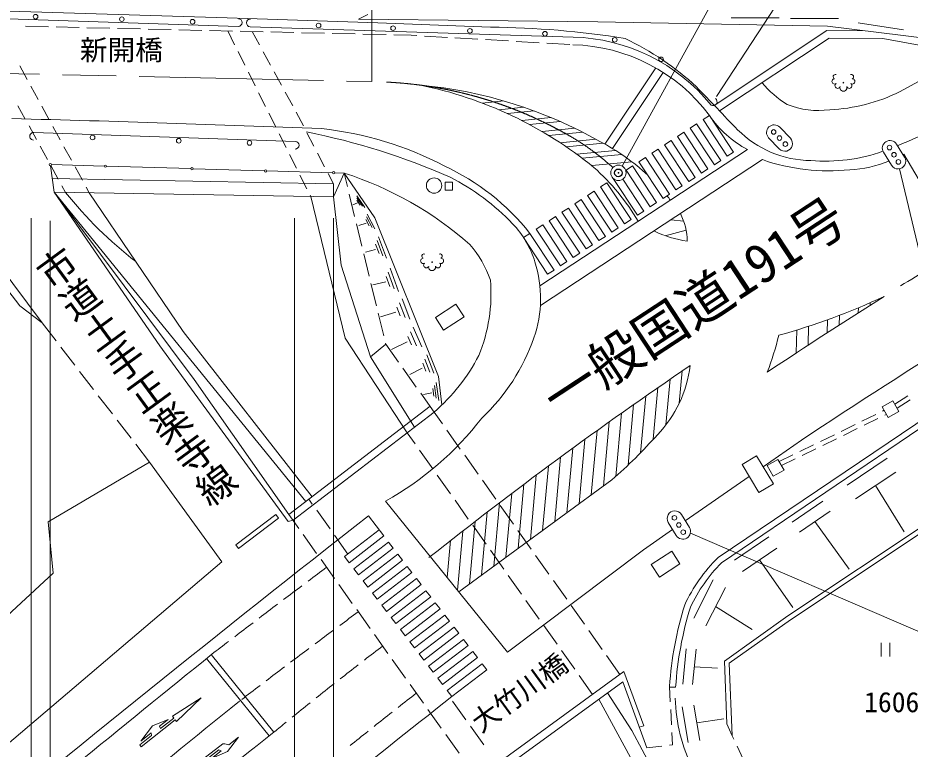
# Model space of a CAD drawing. Units: millimetres, scale not verified. Extents: x 40000 to 680000, y 20000 to 380000.
# Drawn here: x 292368 to 350504, y 244567 to 292237 of the extents above; entities that cross this region are included whole.
import ezdxf
from ezdxf.enums import TextEntityAlignment as Align

# ---------------------------------------------------------------- set-up
doc = ezdxf.new("R2010")
doc.units = ezdxf.units.MM
doc.header["$LTSCALE"] = 1000
doc.header["$PDMODE"] = 32
doc.header["$PDSIZE"] = 500
doc.linetypes.add('CHAIN', pattern=[18.5, 12, -1.5, 3.5, -1.5])
for name, color, linetype, lineweight in [('M-BGD', 7, 'Continuous', 13), ('M-BMK', 2, 'CHAIN', 13), ('M-WORK', 1, 'Continuous', 13)]:
    doc.layers.add(name, color=color, linetype=linetype, lineweight=lineweight)
doc.layers.add('M-OTRS', color=6, linetype='Continuous')
doc.styles.add('@ＭＳ ゴシック', font='')
doc.styles.add('ＭＳ ゴシック', font='')
doc.styles.get('@ＭＳ ゴシック').set_extended_font_data('@MS Gothic')
doc.styles.get('ＭＳ ゴシック').set_extended_font_data('MS Gothic')

msp = doc.modelspace()

# ---------------------------------------------------------------- linework, layer by layer
at = {"layer": 'M-BGD'}
msp.add_circle((331496, 282133), 500, dxfattribs=at)
at = {"layer": 'M-BMK'}
msp.add_line((263291, 289232), (315423, 288078), dxfattribs=at)
for centre, radius, start, end in [((315125, 261736), 26343, 61.17652, 89.35201), ((320287, 270649), 16048, 47.47777, 61.98079)]:
    msp.add_arc(centre, radius, start, end, dxfattribs=at)
at = {"layer": 'M-OTRS'}
msp.add_point((331496, 282133), dxfattribs=at)
at = {"layer": 'M-WORK'}
for p, q in [((331737, 282571), (361649, 337091)), ((315423, 288078), (315423, 326580)), ((337893, 287101), (362038, 324176)), ((290803, 292706), (306008, 292229)), ((315170, 292457), (314555, 292160)), ((306723, 291682), (289682, 292234)), ((306008, 292229), (315820, 291902)), ((330150, 291971), (314555, 292160)), ((315820, 291902), (323170, 291626)), ((345126, 291695), (330150, 291971)), ((341969, 292232), (338839, 292232)), ((345835, 292195), (342705, 292195)), ((350070, 291458), (347111, 291907)), ((292860, 291688), (294360, 291653)), ((294860, 291641), (296359, 291606)), ((296859, 291595), (298359, 291560)), ((298859, 291548), (300358, 291513)), ((300858, 291502), (302358, 291467)), ((302858, 291455), (304357, 291421)), ((304857, 291409), (306357, 291374)), ((306042, 291381), (306489, 290487)), ((306857, 291363), (308356, 291328)), ((307502, 291657), (328552, 290984)), ((307628, 291345), (308109, 290468)), ((308856, 291316), (310356, 291281)), ((310856, 291270), (312355, 291235)), ((345076, 291413), (337734, 286533)), ((347564, 291395), (345076, 291413)), ((354903, 290490), (345126, 291695)), ((312855, 291223), (314355, 291188)), ((314855, 291177), (316354, 291142)), ((316854, 291130), (317996, 291104)), ((317996, 291104), (318353, 291083)), ((318852, 291053), (320350, 290965)), ((320849, 290936), (322346, 290848)), ((322845, 290818), (324343, 290730)), ((324842, 290701), (326339, 290613)), ((345225, 290912), (338087, 286167)), ((348728, 290886), (345225, 290912)), ((354279, 289871), (348728, 290886)), ((326838, 290584), (328336, 290495)), ((306713, 290040), (307161, 289146)), ((308350, 290030), (308831, 289153)), ((354279, 289871), (349813, 287418)), ((292488, 289099), (292969, 288223)), ((330604, 284008), (333926, 288975)), ((307385, 288699), (307832, 287805)), ((309072, 288715), (309553, 287838)), ((331101, 283721), (334417, 288678)), ((293209, 287784), (293690, 286907)), ((308056, 287358), (308504, 286463)), ((309793, 287400), (310266, 286538)), ((322629, 286684), (324032, 286821)), ((292374, 286505), (292855, 285628)), ((293930, 286469), (294411, 285592)), ((310266, 286538), (310274, 286523)), ((310505, 286080), (310968, 285193)), ((323703, 286249), (325336, 286409)), ((324272, 285996), (326016, 286166)), ((308728, 286016), (309175, 285122)), ((325200, 285548), (327114, 285734)), ((325698, 285288), (327699, 285483)), ((337012, 285605), (337430, 285879)), ((337012, 285605), (338584, 283212)), ((337430, 285879), (339002, 283487)), ((293095, 285190), (293576, 284313)), ((294652, 285154), (295133, 284277)), ((326520, 284829), (328657, 285037)), ((336176, 285056), (336594, 285330)), ((336176, 285056), (337749, 282663)), ((336594, 285330), (338167, 282937)), ((342699, 284389), (342005, 285109)), ((310446, 284187), (293405, 284771)), ((309399, 284675), (309847, 283781)), ((311199, 284750), (311662, 283863)), ((326965, 284564), (329173, 284779)), ((327703, 284097), (330028, 284323)), ((335341, 284506), (335758, 284781)), ((335341, 284506), (336913, 282114)), ((335758, 284781), (337331, 282388)), ((341285, 284414), (341979, 283695)), ((293816, 283875), (294297, 282998)), ((295373, 283838), (295854, 282962)), ((328105, 283827), (330506, 284061)), ((334505, 283957), (334923, 284232)), ((334505, 283957), (336077, 281564)), ((334923, 284232), (336495, 281839)), ((350138, 283149), (349613, 284000)), ((293948, 272361), (285815, 283228)), ((310071, 283334), (310518, 282439)), ((311893, 283420), (312356, 282533)), ((339906, 283652), (326383, 274764)), ((328775, 283354), (331298, 283600)), ((329142, 283081), (331709, 283331)), ((332833, 282859), (333251, 283133)), ((333251, 283133), (334824, 280741)), ((333669, 283408), (334087, 283683)), ((333669, 283408), (335242, 281015)), ((334087, 283683), (335660, 281290)), ((339002, 283487), (338584, 283212)), ((348762, 283476), (349286, 282624)), ((356237, 272882), (350083, 283350)), ((294486, 282599), (294733, 280867)), ((294511, 282607), (294992, 281731)), ((297985, 282571), (294550, 282671)), ((303633, 282407), (298135, 282567)), ((340874, 282994), (326410, 273488)), ((329755, 282602), (332369, 282856)), ((331998, 282309), (332416, 282584)), ((332416, 282584), (333988, 280191)), ((332833, 282859), (334406, 280466)), ((338167, 282937), (337749, 282663)), ((296094, 282523), (296575, 281646)), ((308436, 282268), (303783, 282403)), ((312866, 282139), (308586, 282263)), ((310742, 281992), (311190, 281098)), ((312587, 282090), (312941, 281411)), ((312941, 280559), (313621, 282117)), ((313621, 282117), (313016, 282134)), ((313837, 281234), (313621, 282117)), ((313621, 282117), (315630, 279191)), ((331998, 282309), (333570, 279917)), ((337331, 282388), (336913, 282114)), ((357656, 249382), (349810, 282396)), ((294605, 281766), (312941, 281411)), ((312941, 281411), (312941, 280559)), ((330326, 281211), (330744, 281486)), ((330744, 281486), (332317, 279093)), ((331161, 281762), (332735, 279367)), ((331784, 281724), (333153, 279642)), ((336495, 281839), (336077, 281564)), ((294733, 280867), (312941, 280559)), ((294733, 280867), (301617, 270863)), ((311121, 260700), (294733, 280867)), ((303863, 268660), (294733, 280867)), ((295232, 281292), (295472, 280854)), ((296815, 281208), (297024, 280828)), ((297024, 280828), (303132, 271793)), ((329491, 280662), (329909, 280936)), ((329909, 280936), (331481, 278544)), ((330326, 281211), (331899, 278818)), ((335660, 281290), (335242, 281015)), ((311414, 280651), (311447, 280584)), ((313690, 271358), (311447, 280584)), ((312941, 280559), (313423, 276109)), ((314310, 279291), (313955, 280748)), ((314447, 280354), (314664, 280032)), ((314454, 280494), (314815, 279957)), ((314461, 280635), (314967, 279882)), ((328655, 280113), (329073, 280387)), ((329073, 280387), (330645, 277994)), ((329491, 280662), (331063, 278269)), ((334824, 280741), (334406, 280466)), ((314502, 280171), (314185, 280040)), ((327819, 279563), (328237, 279838)), ((328237, 279838), (329810, 277445)), ((328655, 280113), (330228, 277720)), ((333153, 279642), (332735, 279367)), ((333988, 280191), (333570, 279917)), ((293241, 279176), (293241, 218334)), ((310403, 279176), (310403, 218334)), ((312941, 279176), (312941, 213526)), ((315030, 279082), (315252, 278674)), ((315075, 279257), (315444, 278577)), ((315119, 279433), (315637, 278480)), ((315630, 279191), (319772, 268849)), ((326984, 279014), (327402, 279289)), ((327402, 279289), (328974, 276896)), ((327819, 279563), (329392, 277171)), ((332317, 279093), (331899, 278818)), ((334916, 279078), (335748, 278981)), ((294475, 279007), (294475, 213526)), ((314784, 277348), (314429, 278805)), ((315062, 278852), (314588, 278696)), ((326148, 278465), (326566, 278740)), ((326566, 278740), (328138, 276347)), ((326984, 279014), (328556, 276621)), ((331481, 278544), (331063, 278269)), ((315858, 277961), (316376, 276574)), ((325312, 277916), (325730, 278190)), ((325312, 277916), (326885, 275523)), ((325730, 278190), (327303, 275798)), ((326148, 278465), (327721, 276072)), ((330645, 277994), (330228, 277720)), ((334553, 278036), (335905, 278396)), ((315679, 277474), (315900, 276879)), ((315769, 277718), (316138, 276726)), ((329810, 277445), (329392, 277171)), ((315258, 275405), (314903, 276862)), ((315680, 277147), (315025, 276965)), ((328974, 276896), (328556, 276621)), ((328138, 276347), (327721, 276072)), ((313423, 276109), (315351, 270136)), ((316502, 275652), (316888, 274568)), ((316636, 275917), (317177, 274400)), ((327303, 275798), (326885, 275523)), ((316342, 275028), (315496, 274831)), ((316368, 275386), (316599, 274735)), ((315732, 273462), (315376, 274919)), ((317417, 273917), (317917, 272594)), ((317060, 273384), (317274, 272817)), ((317239, 273651), (317596, 272706)), ((319570, 272712), (320913, 273573)), ((320913, 273573), (321446, 272742)), ((347129, 273340), (347122, 273010)), ((347901, 273671), (347898, 273505)), ((316205, 271519), (315850, 272976)), ((317000, 273049), (316000, 272739)), ((319570, 272712), (320103, 271881)), ((320103, 271881), (321446, 272742)), ((345892, 272845), (345879, 272211)), ((293948, 272361), (294863, 271173)), ((343886, 272132), (343860, 270900)), ((345121, 272559), (345103, 271710)), ((303132, 271793), (311535, 261018)), ((317957, 271767), (318348, 270860)), ((318133, 272072), (318680, 270802)), ((343116, 271887), (343084, 270392)), ((317735, 265196), (313690, 271358)), ((316341, 270962), (315351, 270136)), ((316341, 270962), (316324, 271033)), ((317169, 269800), (316341, 270962)), ((317729, 271108), (316714, 270614)), ((317782, 271462), (318016, 270918)), ((295169, 270776), (296084, 269588)), ((301617, 270863), (309983, 259399)), ((315351, 270136), (318218, 265566)), ((318887, 269999), (319214, 269142)), ((319022, 270273), (319480, 269073)), ((296389, 269192), (297304, 268003)), ((318329, 268170), (317459, 269392)), ((318717, 269400), (317915, 268992)), ((318752, 269726), (318948, 269211)), ((335651, 269220), (335461, 267114)), ((310030, 259864), (303863, 268660)), ((319772, 268849), (319995, 267001)), ((334860, 268678), (334593, 265707)), ((319401, 268072), (319469, 267573)), ((319515, 268269), (319629, 267437)), ((319629, 268465), (319788, 267301)), ((334069, 268131), (333766, 264765)), ((354823, 268431), (337986, 257057)), ((355232, 268263), (338208, 256713)), ((297609, 267607), (298524, 266419)), ((319488, 266541), (318619, 267763)), ((319344, 267803), (318797, 267682)), ((333277, 267580), (332946, 263893)), ((349511, 267056), (350350, 267600)), ((310030, 259864), (319222, 266915)), ((332485, 267025), (332131, 263087)), ((349659, 266794), (350498, 267338)), ((310296, 259490), (319488, 266541)), ((320038, 265764), (319488, 266541)), ((331693, 266465), (331322, 262340)), ((347363, 265941), (348261, 266380)), ((348711, 266599), (348820, 266653)), ((348858, 266337), (348968, 266391)), ((298829, 266022), (299744, 264834)), ((330900, 265901), (330524, 261719)), ((346015, 265283), (346913, 265722)), ((347510, 265679), (348409, 266118)), ((318252, 264466), (317735, 265196)), ((321193, 264132), (320327, 265356)), ((330107, 265333), (329730, 261139)), ((346162, 265021), (347061, 265460)), ((329314, 264760), (328936, 260558)), ((343428, 264713), (340929, 262979)), ((344667, 264625), (345565, 265064)), ((344814, 264363), (345713, 264802)), ((300049, 264438), (300944, 263277)), ((319407, 262834), (318541, 264058)), ((328520, 264183), (328141, 259978)), ((343319, 263967), (344217, 264406)), ((343466, 263705), (344365, 264144)), ((322349, 262499), (321482, 263724)), ((327725, 263602), (327347, 259398)), ((341971, 263309), (342869, 263748)), ((342118, 263047), (343017, 263486)), ((346394, 261776), (349012, 263527)), ((294351, 259386), (300944, 263277)), ((300944, 263277), (305651, 256770)), ((326931, 263016), (326553, 258818)), ((320562, 261201), (319696, 262426)), ((326136, 262425), (325759, 258237)), ((340022, 262350), (335849, 259455)), ((346943, 260881), (349561, 262632)), ((331072, 262119), (321094, 254830)), ((323504, 260867), (322638, 262091)), ((325340, 261830), (324965, 257657)), ((348252, 261756), (350105, 258735)), ((324544, 261230), (324170, 257077)), ((342533, 253250), (354237, 261051)), ((311547, 260547), (311326, 260858)), ((324279, 250887), (316326, 260733)), ((321718, 259569), (320851, 260793)), ((323748, 260626), (323376, 256497)), ((324659, 259234), (323793, 260459)), ((342703, 253003), (354404, 260801)), ((342814, 259363), (344812, 260742)), ((312707, 258918), (311837, 260140)), ((322951, 260016), (322582, 255917)), ((343289, 258708), (345288, 260087)), ((294661, 256030), (294351, 259386)), ((306570, 257894), (309170, 259856)), ((306751, 257654), (309351, 259617)), ((309170, 259856), (309351, 259617)), ((309983, 259399), (310296, 259490)), ((310673, 258960), (310030, 259864)), ((315213, 259773), (316219, 258464)), ((322154, 259402), (321788, 255336)), ((334744, 259344), (335267, 258492)), ((336119, 259014), (335597, 259867)), ((344288, 259397), (346541, 256291)), ((313643, 257116), (315914, 258860)), ((321356, 258783), (321010, 254934)), ((322873, 257936), (322007, 259161)), ((325815, 257602), (324948, 258826)), ((335026, 258884), (333127, 257566)), ((311833, 257331), (310963, 258553)), ((313867, 257288), (312997, 258510)), ((313948, 256720), (316219, 258464)), ((320558, 258160), (320342, 255761)), ((336183, 258652), (357656, 249382)), ((339058, 256892), (341304, 258410)), ((306570, 257894), (306751, 257654)), ((314252, 256323), (316523, 258067)), ((314557, 255927), (316828, 257671)), ((316523, 258067), (316828, 257671)), ((333127, 257566), (324279, 250887)), ((339573, 256149), (341820, 257668)), ((313948, 256720), (313643, 257116)), ((314861, 255530), (317132, 257274)), ((317132, 257274), (317437, 256877)), ((324029, 256304), (323162, 257528)), ((326970, 255969), (326104, 257194)), ((333631, 256614), (334974, 257474)), ((334974, 257474), (335507, 256643)), ((305651, 256770), (284238, 238541)), ((312993, 255701), (312123, 256923)), ((315166, 255134), (317437, 256877)), ((315470, 254737), (317741, 256481)), ((317741, 256481), (318046, 256084)), ((333631, 256614), (334164, 255782)), ((334164, 255782), (335507, 256643)), ((340696, 256908), (342858, 253795)), ((283386, 245581), (294661, 256030)), ((314557, 255927), (314252, 256323)), ((315775, 254340), (318046, 256084)), ((325184, 254671), (324317, 255895)), ((314153, 254072), (313283, 255294)), ((315166, 255134), (314861, 255530)), ((316079, 253944), (318350, 255688)), ((316384, 253547), (318655, 255291)), ((318350, 255688), (318655, 255291)), ((328126, 254337), (327259, 255561)), ((336404, 253107), (337675, 255602)), ((315775, 254340), (315470, 254737)), ((316688, 253151), (318959, 254894)), ((318959, 254894), (319264, 254498)), ((337195, 252611), (338465, 255106)), ((316993, 252754), (319264, 254498)), ((317297, 252358), (319568, 254101)), ((319568, 254101), (319873, 253705)), ((326339, 253039), (325473, 254263)), ((315313, 252443), (314443, 253665)), ((316384, 253547), (316079, 253944)), ((317602, 251961), (319873, 253705)), ((329281, 252704), (328414, 253929)), ((337830, 253858), (340207, 252366)), ((316993, 252754), (316688, 253151)), ((317906, 251564), (320177, 253308)), ((318211, 251168), (320482, 252912)), ((320177, 253308), (320482, 252912)), ((338403, 250313), (342533, 253250)), ((338709, 250163), (342703, 253003)), ((317602, 251961), (317297, 252358)), ((318515, 250771), (320786, 252515)), ((320786, 252515), (321091, 252118)), ((327495, 251406), (326628, 252630)), ((316473, 250813), (315603, 252035)), ((318820, 250375), (321091, 252118)), ((330436, 251072), (329570, 252296)), ((318211, 251168), (317906, 251564)), ((319124, 249978), (321395, 251722)), ((319429, 249581), (321700, 251325)), ((321395, 251722), (321700, 251325)), ((348607, 251489), (348607, 250614)), ((349190, 251489), (349190, 250614)), ((309056, 245675), (304972, 250727)), ((318820, 250375), (318515, 250771)), ((319733, 249185), (322004, 250929)), ((322004, 250929), (322309, 250532)), ((328650, 249773), (327783, 250998)), ((331592, 249439), (330725, 250663)), ((335684, 248810), (335916, 251111)), ((336327, 248776), (336559, 251076)), ((308741, 245428), (304660, 250475)), ((317633, 249184), (316763, 250406)), ((320038, 248788), (322309, 250532)), ((320342, 248392), (322613, 250135)), ((322613, 250135), (322918, 249739)), ((338567, 246225), (338403, 250313)), ((338899, 245446), (338709, 250163)), ((319429, 249581), (319124, 249978)), ((320647, 247995), (322918, 249739)), ((331848, 249625), (321875, 242378)), ((333142, 246091), (331848, 249625)), ((336443, 249926), (337943, 249845)), ((320038, 248788), (319733, 249185)), ((331774, 248954), (322219, 242010)), ((329805, 248141), (328939, 249365)), ((333349, 244650), (331774, 248954)), ((318793, 247555), (317923, 248777)), ((320647, 247995), (320342, 248392)), ((334827, 248659), (334878, 247661)), ((334830, 248609), (335225, 248606)), ((321563, 246478), (320693, 247700)), ((336839, 235747), (330210, 247817)), ((332364, 245773), (330794, 248241)), ((319953, 245925), (319083, 247147)), ((334903, 247161), (334953, 246163)), ((336037, 245007), (335649, 247331)), ((336793, 245121), (336406, 247445)), ((336600, 246283), (338365, 246548)), ((322723, 244848), (321853, 246070)), ((332853, 246006), (333142, 246091)), ((338899, 245446), (338567, 246225)), ((321113, 244296), (320243, 245518)), ((337519, 236194), (332364, 245773)), ((334978, 245663), (335019, 244857)), ((339009, 245211), (338899, 245446)), ((334332, 244772), (333349, 244650)), ((335019, 244857), (334828, 244833)), ((339862, 243402), (339223, 244759))]:
    msp.add_line(p, q, dxfattribs=at)
for points in [[(320199, 281527), (320690, 281527), (320690, 280994), (320199, 280994)], [(348687, 266890), (349384, 267283), (349776, 266586), (349079, 266193)], [(340503, 263694), (339557, 263130), (340650, 261296), (341596, 261861)], [(341196, 263055), (341893, 263447), (342286, 262750), (341588, 262358)], [(300404, 244723), (300309, 244842), (301085, 245458), (301058, 245625), (300373, 245081), (301131, 246094), (302151, 246492), (301604, 246058), (301652, 245905), (302526, 246598), (302434, 246713), (304321, 247923), (302710, 246372), (302621, 246484)], [(302682, 242381), (302591, 242500), (305732, 244916), (305794, 244925), (305862, 244921), (306113, 244857), (306748, 245342), (306035, 244405), (304979, 243962), (305617, 244466), (305472, 244526)]]:
    msp.add_lwpolyline(points, close=True, dxfattribs=at)
msp.add_lwpolyline([(275822, 273015), (288492, 278661), (292502, 273463), (293948, 272361)], dxfattribs=at)
for centre, radius in [((293525, 292311), 150), ((299145, 292148), 150), ((303750, 291984), 150), ((311959, 291735), 150), ((316813, 291563), 150), ((321822, 291391), 150), ((326711, 291202), 150), ((331255, 290806), 150), ((334276, 289532), 150), ((346155, 288012), 23.1), ((341610, 284798), 150), ((297235, 284438), 150), ((302853, 284227), 150), ((341992, 284402), 150), ((307459, 284084), 150), ((342374, 284006), 150), ((349161, 283781), 150), ((349450, 283312), 150), ((294475, 282673), 75), ((298060, 282569), 75), ((349738, 282844), 150), ((303708, 282405), 75), ((308511, 282263), 75), ((312941, 282137), 75), ((319485, 281304), 500), ((319356, 276314), 23.1), ((335144, 259648), 150), ((335432, 259179), 150), ((335719, 258710), 150)]:
    msp.add_circle(centre, radius, dxfattribs=at)
for centre, radius, start, end in [((306731, 291932), 250, 268.14583, 88.14583), ((307510, 291907), 250, 88.14583, 268.14583), ((322796, 234967), 56661, 80.72095, 89.62136), ((328223, 278988), 12000, 39.0915, 88.43158), ((324122, 274359), 18280, 47.03717, 64.70574), ((328223, 278988), 11500, 36.81492, 88.47026), ((560675, -61793), 392177, 116.02738, 123.63862), ((345634, 288399), 145, 70.00006, 249.99998), ((346677, 288399), 145, 290.00002, 110.00003), ((313395, 262305), 26069, 50.74208, 78.49758), ((315936, 258935), 29037, 60.37783, 84.74756), ((346062, 292388), 6806, 220.07911, 238.32975), ((345579, 288092), 171, 88.13012, 305.00001), ((345775, 287811), 171, 125.00005, 341.86992), ((346536, 287811), 171, 198.13012, 55.00005), ((346732, 288092), 171, 235.00002, 91.86993), ((793453, 725001), 632404, 223.7437, 224.09445), ((344817, 297407), 11169, 272.29264, 296.56924), ((346156, 287686), 230, 161.56506, 18.43499), ((337674, 286764), 250, 236.73122, 56.73122), ((344517, 291526), 5332, 247.63236, 278.05201), ((292820, 417860), 145527, 292.99715, 295.29667), ((257405, -1090878), 1376980, 87.72176, 88.56094), ((343051, 289639), 6763, 213.77645, 242.28558), ((309878, 263131), 21999, 62.1723, 84.09038), ((344101, 289746), 6813, 224.77695, 269.42634), ((341645, 284762), 500, 43.96811, 223.96811), ((293397, 284521), 250, 88.03662, 268.03662), ((302739, 241752), 43864, 66.05559, 78.91267), ((342339, 284042), 500, 223.96811, 43.96811), ((310437, 283937), 250, 268.03662, 88.03662), ((323746, 271570), 14204, 47.10279, 62.5757), ((349187, 283738), 500, 31.63591, 211.63591), ((344965, 294248), 11353, 265.29126, 289.33959), ((349712, 282887), 500, 211.63591, 31.63591), ((346185, 290271), 7943, 298.96324, 299.39081), ((313777, 268752), 15230, 38.29509, 65.27425), ((345172, 295247), 12985, 250.67114, 276.18796), ((346185, 290271), 7943, 272.79539, 291.70132), ((306597, 260187), 23027, 48.63416, 72.23969), ((319739, 271167), 15209, 30.89131, 48.11765), ((313494, 268153), 15396, 43.81287, 62.75872), ((316741, 297904), 27259, 218.71736, 232.23812), ((322010, 270087), 16474, 38.56189, 39.81383), ((331555, 277542), 4433, 1.76563, 26.0188), ((320039, 274474), 6297, 17.09255, 43.54351), ((336975, 284704), 7095, 243.53716, 261.98665), ((316124, 272631), 7469, 19.66871, 40.36802), ((318834, 276702), 145, 70.00006, 249.99998), ((319878, 276702), 145, 290.00002, 110.00003), ((558446, -57361), 392177, 121.46636, 122.12751), ((318779, 276394), 171, 88.13012, 305.00001), ((318976, 276114), 171, 125.00005, 341.86992), ((319737, 276114), 171, 198.13012, 55.00005), ((319933, 276394), 171, 235.00002, 91.86993), ((318591, 273958), 7833, 340.8182, 17.58481), ((319356, 275988), 230, 161.56506, 18.43499), ((312582, 274253), 10613, 337.68195, 4.82572), ((558446, -57361), 392177, 122.31429, 123.63862), ((329978, 314440), 44535, 285.58486, 295.00482), ((322777, 276181), 19719, 339.09669, 346.39451), ((313499, 275763), 13236, 313.43134, 340.68006), ((311487, 275862), 12284, 310.6423, 332.67084), ((497287, 32827), 286371, 124.23772, 128.46571), ((328493, 270444), 7724, 315.82746, 353.51779), ((306085, 278929), 20880, 299.37272, 322.26871), ((309623, 286653), 32588, 311.16024, 318.50568), ((335170, 259605), 500, 31.51507, 211.51507), ((1029972, -655974), 1161668, 127.97275, 129.77269), ((335693, 258753), 500, 211.51507, 31.51507), ((345521, 249458), 10701, 134.75758, 155.07857), ((668402, -220905), 595415, 126.71024, 126.85458), ((345521, 249458), 10301, 135.23105, 154.93177), ((668402, -220905), 595415, 126.9027, 127.04704), ((668402, -220905), 595415, 127.09515, 127.23949), ((567020, -89803), 426161, 126.33015, 126.53182), ((357660, 247150), 22883, 162.66688, 176.21801), ((357660, 247150), 22483, 162.73483, 176.28579), ((668402, -220905), 595415, 127.28761, 127.43195), ((567020, -89803), 426161, 126.59904, 126.80071), ((668402, -220905), 595415, 127.48007, 127.61233), ((451836, 72929), 224114, 127.26492, 127.64841), ((1279916, -956374), 1551647, 128.92511, 129.77174), ((567020, -89803), 426161, 126.86794, 127.06961), ((451836, 72929), 224114, 127.77623, 128.15972), ((567020, -89803), 426161, 127.13683, 127.3385), ((451836, 72929), 224114, 128.28754, 128.67103), ((567020, -89803), 426161, 127.40572, 127.60739), ((647279, -178424), 545431, 128.62623, 130.98491), ((625931, -141531), 494903, 128.08691, 130.53135), ((506234, 6361), 306271, 127.84593, 128.12655), ((346202, 248201), 11011, 181.66079, 206.7122), ((451836, 72929), 224114, 128.79885, 129.18233), ((506234, 6361), 306271, 128.22009, 128.5007), ((451836, 72929), 224114, 129.31016, 129.56928), ((584268, -105062), 445823, 128.11732, 131.05126), ((506234, 6361), 306271, 128.59424, 128.87485)]:
    msp.add_arc(centre, radius, start, end, dxfattribs=at)

# ---------------------------------------------------------------- texts
at = {"layer": 'M-WORK', "style": 'ＭＳ ゴシック'}
for s, p in [('新開橋', (296410, 289084)), ('1606-1', (347508, 246579))]:
    msp.add_text(s, height=1320, dxfattribs=at).set_placement(p, align=Align.BOTTOM_LEFT)
for s, height, rotation, p in [('一般国道191号', 2566, 33.284, (328017, 265446)), ('大竹川橋', 1320, 36.046, (322756, 245274))]:
    msp.add_text(s, height=height, rotation=rotation, dxfattribs=at).set_placement(p, align=Align.BOTTOM_LEFT)
at = {"layer": 'M-WORK', "style": '@ＭＳ ゴシック'}
msp.add_text('市道土手正楽寺線', height=1833, rotation=306.241, dxfattribs=at).set_placement((298903, 268001), align=Align.BOTTOM_CENTER)

doc.saveas('drawing.dxf')
